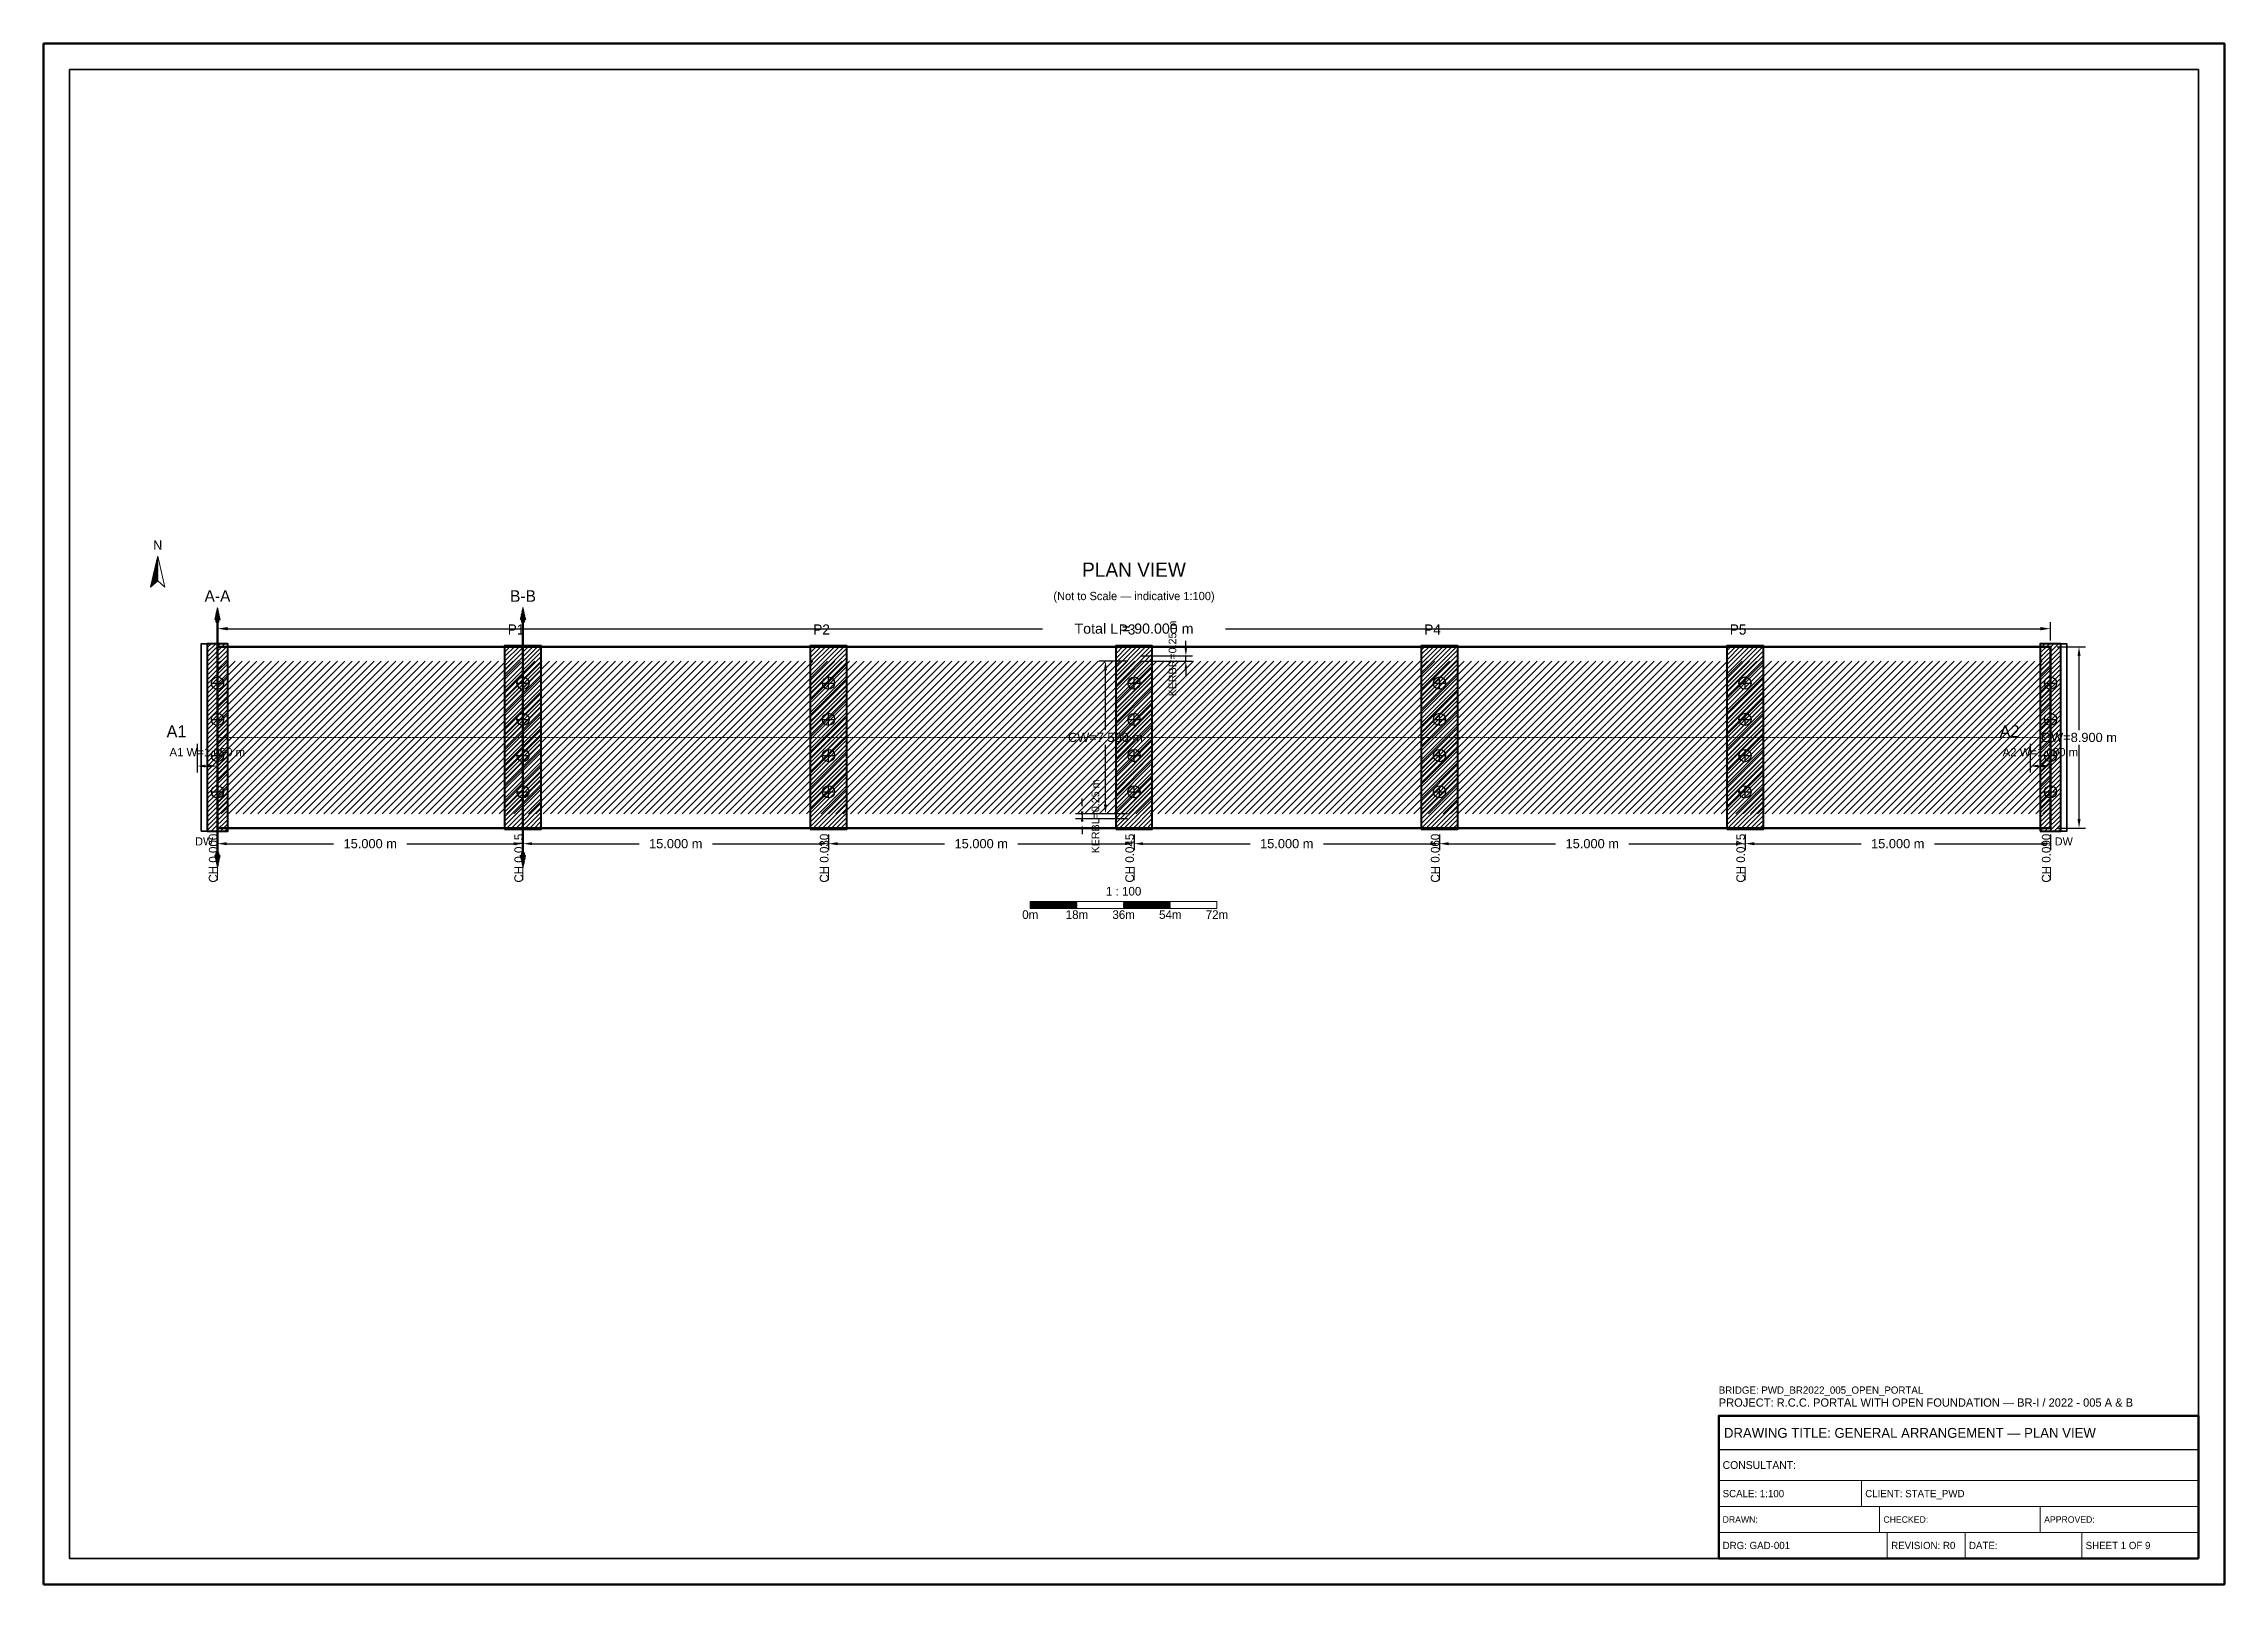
# Model space of a CAD drawing. Header units: metres. Extents: x 0 to 841, y 0 to 594.
import ezdxf
from ezdxf.enums import TextEntityAlignment as Align

# ---------------------------------------------------------------- set-up
doc = ezdxf.new("R2010")
doc.units = ezdxf.units.M
doc.linetypes.add('CENTER', pattern=[1.5, 0.75, -0.25, 0.25, -0.25])
doc.linetypes.add('DASHED', pattern=[0.5, 0.375, -0.125])
for name, color, linetype, lineweight in [('BORDER-INNER', 7, 'Continuous', 35), ('BORDER-OUTER', 7, 'Continuous', 70), ('CIVIL-CHAINAGE', 7, 'Continuous', 18), ('DIM-CHAINAGE', 3, 'Continuous', 18), ('DIM-LINEAR', 3, 'Continuous', 18), ('STRUC-CENTRE', 6, 'CENTER', 18), ('STRUC-HATCHING', 8, 'Continuous', 18), ('STRUC-OUTLINE', 1, 'Continuous', 50), ('STRUC-SECTION', 2, 'Continuous', 35), ('SUB-ABUT', 3, 'Continuous', 35), ('SUB-BEARING', 5, 'Continuous', 25), ('SUB-DIRT-WALL', 3, 'Continuous', 35), ('SUB-PIER', 2, 'Continuous', 35), ('SUPER-DECK', 2, 'Continuous', 50), ('SYM-NORTHARROW', 7, 'Continuous', 18), ('SYM-SCALE', 7, 'Continuous', 13), ('TEXT-GENERAL', 7, 'Continuous', 18), ('TEXT-HEADER', 7, 'Continuous', 25), ('TEXT-SPEC', 7, 'Continuous', 13), ('TEXT-TITLE', 7, 'Continuous', 25), ('TITLEBLK-BOX', 7, 'Continuous', 50), ('TITLEBLK-TEXT', 7, 'Continuous', 18)]:
    doc.layers.add(name, color=color, linetype=linetype, lineweight=lineweight)
doc.styles.add('BRIDGE_STD', font='Arial.ttf')
doc.dimstyles.new('pmb100', dxfattribs={"dimtxt": 2.5, "dimasz": 0.9375, "dimexe": 2.5, "dimexo": 2.5, "dimtad": 0, "dimtih": 1, "dimdec": 0, "dimtxsty": 'BRIDGE_STD', "dimcen": 2.5, "dimazin": 3, "dimtfac": 1, "dimtmove": 0, "dimatfit": 3})

msp = doc.modelspace()

# ---------------------------------------------------------------- hatches: boundary and pattern name
at = {"layer": 'STRUC-HATCHING'}
h = msp.add_hatch(dxfattribs=at)
h.set_pattern_fill('ANSI31', scale=0.628357)
h.paths.add_polyline_path([(67.05, 297.05), (773.95, 297.05), (773.95, 355.95), (67.05, 355.95)])
at = {"layer": 'STRUC-SECTION'}
h = msp.add_hatch(dxfattribs=at)
h.set_pattern_fill('SOLID')
h.paths.add_polyline_path([(66, 371.9), (68.1, 371.9), (67.05, 376.7)])
h = msp.add_hatch(dxfattribs=at)
h.set_pattern_fill('SOLID')
h.paths.add_polyline_path([(183.82, 371.9), (185.92, 371.9), (184.87, 376.7)])
h = msp.add_hatch(dxfattribs=at)
h.set_pattern_fill('SOLID')
h.paths.add_polyline_path([(66, 281.1), (68.1, 281.1), (67.05, 276.3)])
h = msp.add_hatch(dxfattribs=at)
h.set_pattern_fill('SOLID')
h.paths.add_polyline_path([(183.82, 281.1), (185.92, 281.1), (184.87, 276.3)])
at = {"layer": 'SUB-ABUT'}
h = msp.add_hatch(dxfattribs=at)
h.set_pattern_fill('ANSI31', scale=0.392723)
h.paths.add_polyline_path([(63.12, 290.37), (70.98, 290.37), (70.98, 362.63), (63.12, 362.63)])
h = msp.add_hatch(dxfattribs=at)
h.set_pattern_fill('ANSI31', scale=0.392723)
h.paths.add_polyline_path([(770.02, 290.37), (777.88, 290.37), (777.88, 362.63), (770.02, 362.63)])
at = {"layer": 'SUB-PIER'}
h = msp.add_hatch(dxfattribs=at)
h.set_pattern_fill('ANSI31', scale=0.392723)
h.paths.add_polyline_path([(177.8, 291.15), (191.94, 291.15), (191.94, 361.85), (177.8, 361.85)])
h = msp.add_hatch(dxfattribs=at)
h.set_pattern_fill('ANSI31', scale=0.392723)
h.paths.add_polyline_path([(295.61, 291.15), (309.75, 291.15), (309.75, 361.85), (295.61, 361.85)])
h = msp.add_hatch(dxfattribs=at)
h.set_pattern_fill('ANSI31', scale=0.392723)
h.paths.add_polyline_path([(413.43, 291.15), (427.57, 291.15), (427.57, 361.85), (413.43, 361.85)])
h = msp.add_hatch(dxfattribs=at)
h.set_pattern_fill('ANSI31', scale=0.392723)
h.paths.add_polyline_path([(531.25, 291.15), (545.39, 291.15), (545.39, 361.85), (531.25, 361.85)])
h = msp.add_hatch(dxfattribs=at)
h.set_pattern_fill('ANSI31', scale=0.392723)
h.paths.add_polyline_path([(649.06, 291.15), (663.2, 291.15), (663.2, 361.85), (649.06, 361.85)])
at = {"layer": 'SYM-NORTHARROW'}
h = msp.add_hatch(dxfattribs=at)
h.set_pattern_fill('SOLID')
h.paths.add_polyline_path([(44, 396.45), (41.2, 384.45), (44, 386.85)])
at = {"layer": 'SYM-SCALE'}
h = msp.add_hatch(dxfattribs=at)
h.set_pattern_fill('SOLID')
h.paths.add_polyline_path([(380.5, 260.55), (398.5, 260.55), (398.5, 263.22), (380.5, 263.22)])
h = msp.add_hatch(dxfattribs=at)
h.set_pattern_fill('SOLID')
h.paths.add_polyline_path([(416.5, 260.55), (434.5, 260.55), (434.5, 263.22), (416.5, 263.22)])

# ---------------------------------------------------------------- linework, layer by layer
at = {"layer": 'BORDER-INNER'}
msp.add_lwpolyline([(10, 10), (831, 10), (831, 584), (10, 584), (10, 10)], dxfattribs=at)
at = {"layer": 'BORDER-OUTER'}
msp.add_lwpolyline([(0, 0), (841, 0), (841, 594), (0, 594), (0, 0)], dxfattribs=at)
at = {"layer": 'CIVIL-CHAINAGE'}
for p, q in [((67.05, 276.55), (67.05, 271.54)), ((184.87, 276.55), (184.87, 271.54)), ((302.68, 276.55), (302.68, 271.54)), ((420.5, 276.55), (420.5, 271.54)), ((538.32, 276.55), (538.32, 271.54)), ((656.13, 276.55), (656.13, 271.54)), ((773.95, 276.55), (773.95, 271.54))]:
    msp.add_line(p, q, dxfattribs=at)
at = {"layer": 'STRUC-CENTRE'}
msp.add_line((67.05, 326.5), (773.95, 326.5), dxfattribs=at)
at = {"layer": 'STRUC-OUTLINE', "lineweight": 50}
msp.add_lwpolyline([(67.05, 291.55), (67.05, 361.45), (773.95, 361.45), (773.95, 291.55), (67.05, 291.55)], dxfattribs=at)
at = {"layer": 'STRUC-SECTION', "color": 1, "linetype": 'DASHED', "lineweight": 50}
for p, q in [((67.05, 371.45), (67.05, 281.55)), ((184.87, 371.45), (184.87, 281.55))]:
    msp.add_line(p, q, dxfattribs=at)
at = {"layer": 'STRUC-SECTION', "color": 1}
for points in [[(66.6, 371), (67.5, 371), (67.5, 371.9), (66.6, 371.9), (66.6, 371)], [(184.42, 371), (185.32, 371), (185.32, 371.9), (184.42, 371.9), (184.42, 371)], [(66.6, 281.1), (67.5, 281.1), (67.5, 282), (66.6, 282), (66.6, 281.1)], [(184.42, 281.1), (185.32, 281.1), (185.32, 282), (184.42, 282), (184.42, 281.1)]]:
    msp.add_lwpolyline(points, dxfattribs=at)
at = {"layer": 'SUB-ABUT', "lineweight": 40}
for points in [[(63.12, 290.37), (70.98, 290.37), (70.98, 362.63), (63.12, 362.63), (63.12, 290.37)], [(770.02, 290.37), (777.88, 290.37), (777.88, 362.63), (770.02, 362.63), (770.02, 290.37)]]:
    msp.add_lwpolyline(points, dxfattribs=at)
at = {"layer": 'SUB-BEARING'}
for p, q in [((64.69, 347.47), (69.41, 347.47)), ((67.05, 345.12), (67.05, 349.83)), ((182.51, 347.47), (187.22, 347.47)), ((184.87, 345.12), (184.87, 349.83)), ((300.33, 347.47), (305.04, 347.47)), ((302.68, 345.12), (302.68, 349.83)), ((418.14, 347.47), (422.86, 347.47)), ((420.5, 345.12), (420.5, 349.83)), ((535.96, 347.47), (540.67, 347.47)), ((538.32, 345.12), (538.32, 349.83)), ((653.78, 347.47), (658.49, 347.47)), ((656.13, 345.12), (656.13, 349.83)), ((771.59, 347.47), (776.31, 347.47)), ((773.95, 345.12), (773.95, 349.83)), ((64.69, 333.49), (69.41, 333.49)), ((67.05, 331.13), (67.05, 335.85)), ((182.51, 333.49), (187.22, 333.49)), ((184.87, 331.13), (184.87, 335.85)), ((300.33, 333.49), (305.04, 333.49)), ((302.68, 331.13), (302.68, 335.85)), ((418.14, 333.49), (422.86, 333.49)), ((420.5, 331.13), (420.5, 335.85)), ((535.96, 333.49), (540.67, 333.49)), ((538.32, 331.13), (538.32, 335.85)), ((653.78, 333.49), (658.49, 333.49)), ((656.13, 331.13), (656.13, 335.85)), ((771.59, 333.49), (776.31, 333.49)), ((773.95, 331.13), (773.95, 335.85)), ((67.05, 317.15), (67.05, 321.87)), ((184.87, 317.15), (184.87, 321.87)), ((302.68, 317.15), (302.68, 321.87)), ((420.5, 317.15), (420.5, 321.87)), ((538.32, 317.15), (538.32, 321.87)), ((656.13, 317.15), (656.13, 321.87)), ((773.95, 317.15), (773.95, 321.87)), ((64.69, 319.51), (69.41, 319.51)), ((182.51, 319.51), (187.22, 319.51)), ((300.33, 319.51), (305.04, 319.51)), ((418.14, 319.51), (422.86, 319.51)), ((535.96, 319.51), (540.67, 319.51)), ((653.78, 319.51), (658.49, 319.51)), ((771.59, 319.51), (776.31, 319.51)), ((64.69, 305.53), (69.41, 305.53)), ((67.05, 303.17), (67.05, 307.88)), ((182.51, 305.53), (187.22, 305.53)), ((184.87, 303.17), (184.87, 307.88)), ((300.33, 305.53), (305.04, 305.53)), ((302.68, 303.17), (302.68, 307.88)), ((418.14, 305.53), (422.86, 305.53)), ((420.5, 303.17), (420.5, 307.88)), ((535.96, 305.53), (540.67, 305.53)), ((538.32, 303.17), (538.32, 307.88)), ((653.78, 305.53), (658.49, 305.53)), ((656.13, 303.17), (656.13, 307.88)), ((771.59, 305.53), (776.31, 305.53)), ((773.95, 303.17), (773.95, 307.88))]:
    msp.add_line(p, q, dxfattribs=at)
for centre in [(67.05, 347.47), (184.87, 347.47), (302.68, 347.47), (420.5, 347.47), (538.32, 347.47), (656.13, 347.47), (773.95, 347.47), (67.05, 333.49), (184.87, 333.49), (302.68, 333.49), (420.5, 333.49), (538.32, 333.49), (656.13, 333.49), (773.95, 333.49), (67.05, 319.51), (184.87, 319.51), (302.68, 319.51), (420.5, 319.51), (538.32, 319.51), (656.13, 319.51), (773.95, 319.51), (67.05, 305.53), (184.87, 305.53), (302.68, 305.53), (420.5, 305.53), (538.32, 305.53), (656.13, 305.53), (773.95, 305.53)]:
    msp.add_circle(centre, 2.36, dxfattribs=at)
at = {"layer": 'SUB-DIRT-WALL', "lineweight": 35}
for points in [[(60.77, 290.37), (63.12, 290.37), (63.12, 362.63), (60.77, 362.63), (60.77, 290.37)], [(777.88, 290.37), (780.23, 290.37), (780.23, 362.63), (777.88, 362.63), (777.88, 290.37)]]:
    msp.add_lwpolyline(points, dxfattribs=at)
at = {"layer": 'SUB-PIER', "lineweight": 40}
for points in [[(177.8, 291.15), (191.94, 291.15), (191.94, 361.85), (177.8, 361.85), (177.8, 291.15)], [(295.61, 291.15), (309.75, 291.15), (309.75, 361.85), (295.61, 361.85), (295.61, 291.15)], [(413.43, 291.15), (427.57, 291.15), (427.57, 361.85), (413.43, 361.85), (413.43, 291.15)], [(531.25, 291.15), (545.39, 291.15), (545.39, 361.85), (531.25, 361.85), (531.25, 291.15)], [(649.06, 291.15), (663.2, 291.15), (663.2, 361.85), (649.06, 361.85), (649.06, 291.15)]]:
    msp.add_lwpolyline(points, dxfattribs=at)
at = {"layer": 'SUPER-DECK', "lineweight": 30}
msp.add_lwpolyline([(67.05, 291.55), (67.05, 361.45), (773.95, 361.45), (773.95, 291.55), (67.05, 291.55)], dxfattribs=at)
at = {"layer": 'SYM-NORTHARROW'}
msp.add_lwpolyline([(44, 396.45), (41.2, 384.45), (44, 386.85), (46.8, 384.45), (44, 396.45)], dxfattribs=at)
at = {"layer": 'SYM-SCALE'}
msp.add_lwpolyline([(380.5, 260.55), (452.5, 260.55), (452.5, 263.22), (380.5, 263.22), (380.5, 260.55)], dxfattribs=at)
at = {"layer": 'TITLEBLK-BOX', "lineweight": 50}
msp.add_lwpolyline([(646, 10), (831, 10), (831, 65), (646, 65), (646, 10)], dxfattribs=at)
at = {"layer": 'TITLEBLK-BOX', "lineweight": 30}
msp.add_lwpolyline([(646, 52), (831, 52), (831, 65), (646, 65), (646, 52)], dxfattribs=at)
at = {"layer": 'TITLEBLK-BOX', "lineweight": 18}
for points in [[(646, 40), (831, 40), (831, 52), (646, 52), (646, 40)], [(646, 30), (701, 30), (701, 40), (646, 40), (646, 30)], [(701, 30), (831, 30), (831, 40), (701, 40), (701, 30)], [(646, 20), (708, 20), (708, 30), (646, 30), (646, 20)], [(708, 20), (770, 20), (770, 30), (708, 30), (708, 20)], [(770, 20), (831, 20), (831, 30), (770, 30), (770, 20)], [(646, 10), (711, 10), (711, 20), (646, 20), (646, 10)], [(711, 10), (741, 10), (741, 20), (711, 20), (711, 10)], [(741, 10), (786, 10), (786, 20), (741, 20), (741, 10)], [(786, 10), (831, 10), (831, 20), (786, 20), (786, 10)]]:
    msp.add_lwpolyline(points, dxfattribs=at)

# ---------------------------------------------------------------- texts
at = {"layer": 'DIM-CHAINAGE'}
for s, p in [('CH 0.000', (67.05, 270.54)), ('CH 0.015', (184.87, 270.54)), ('CH 0.030', (302.68, 270.54)), ('CH 0.045', (420.5, 270.54)), ('CH 0.060', (538.32, 270.54)), ('CH 0.075', (656.13, 270.54)), ('CH 0.090', (773.95, 270.54))]:
    msp.add_text(s, height=3.338, rotation=90, dxfattribs=at).set_placement(p)
at = {"layer": 'SYM-NORTHARROW'}
msp.add_text('N', height=3.6, dxfattribs=at).set_placement((44, 398.85), align=Align.CENTER)
at = {"layer": 'TEXT-GENERAL'}
for s, height, p in [('P1', 3.927, (178.98, 366.17)), ('P2', 3.927, (296.79, 366.17)), ('P3', 3.927, (414.61, 366.17)), ('P4', 3.927, (532.43, 366.17)), ('P5', 3.927, (650.24, 366.17)), ('A1', 4.713, (47.41, 326.5)), ('A2', 4.713, (754.31, 326.5))]:
    msp.add_text(s, height=height, dxfattribs=at).set_placement(p)
for s, p in [('1 : 100', (416.5, 265.55)), ('0m', (380.5, 256.54)), ('18m', (398.5, 256.54)), ('36m', (416.5, 256.54)), ('54m', (434.5, 256.54)), ('72m', (452.5, 256.54))]:
    msp.add_text(s, height=3.338, dxfattribs=at).set_placement(p, align=Align.CENTER)
at = {"layer": 'TEXT-HEADER'}
msp.add_text('PLAN VIEW', height=5.498, dxfattribs=at).set_placement((420.5, 388.45), align=Align.CENTER)
at = {"layer": 'TEXT-HEADER', "color": 1}
for s, p in [('A-A', (67.05, 378.8)), ('B-B', (184.87, 378.8))]:
    msp.add_text(s, height=4.477, dxfattribs=at).set_placement(p, align=Align.CENTER)
at = {"layer": 'TEXT-SPEC', "color": 8}
msp.add_text('(Not to Scale — indicative 1:100)', height=3.1811, dxfattribs=at).set_placement((420.5, 379.45), align=Align.CENTER)
at = {"layer": 'TEXT-SPEC'}
for p in [(61.94, 284.87), (779.06, 284.87)]:
    msp.add_text('DW', height=3.142, dxfattribs=at).set_placement(p, align=Align.CENTER)
at = {"layer": 'TEXT-TITLE'}
for s, height, p in [('PROJECT: R.C.C. PORTAL WITH OPEN FOUNDATION — BR-I / 2022 - 005 A & B', 3.2, (646, 68.5)), ('DRAWING TITLE: GENERAL ARRANGEMENT — PLAN VIEW', 3.8, (648, 56.5))]:
    msp.add_text(s, height=height, dxfattribs=at).set_placement(p)
at = {"layer": 'TITLEBLK-TEXT'}
for s, height, p in [('BRIDGE: PWD_BR2022_005_OPEN_PORTAL', 2.8, (646, 73.5)), ('CONSULTANT: ', 3, (647.5, 44.5)), ('SCALE: 1:100', 2.8, (647.5, 33.6)), ('CLIENT: STATE_PWD', 2.8, (702.5, 33.6)), ('DRAWN: ', 2.5, (647.5, 23.75)), ('CHECKED: ', 2.5, (709.5, 23.75)), ('APPROVED: ', 2.5, (771.5, 23.75)), ('DRG: GAD-001', 2.8, (647.5, 13.6)), ('REVISION: R0', 2.8, (712.5, 13.6)), ('DATE: ', 2.8, (742.5, 13.6)), ('SHEET 1 OF 9', 2.8, (787.5, 13.6))]:
    msp.add_text(s, height=height, dxfattribs=at).set_placement(p)

# ---------------------------------------------------------------- dimensions: what is measured, and where the dimension line sits
at = {"layer": 'DIM-LINEAR'}
for base, p1, p2, text, override in [((67.05, 368.45), (67.05, 361.45), (773.95, 361.45), 'Total L = 90.000 m', {"dimtxt": 3.927228, "dimasz": 3.927228, "dimgap": 1.570891, "dimclrt": 3}), ((59.19, 315.5), (59.19, 326.5), (67.05, 326.5), 'A1 W=1.000 m', {"dimtxt": 3.141783, "dimasz": 3.141783, "dimgap": 1.256713, "dimclrt": 3}), ((766.1, 315.5), (766.1, 326.5), (773.95, 326.5), 'A2 W=1.000 m', {"dimtxt": 3.141783, "dimasz": 3.141783, "dimgap": 1.256713, "dimclrt": 3}), ((67.05, 285.55), (67.05, 291.55), (184.87, 291.55), '15.000 m', {"dimtxt": 3.534505, "dimasz": 3.534505, "dimgap": 1.413802, "dimclrt": 3}), ((184.87, 285.55), (184.87, 291.55), (302.68, 291.55), '15.000 m', {"dimtxt": 3.534505, "dimasz": 3.534505, "dimgap": 1.413802, "dimclrt": 3}), ((302.68, 285.55), (302.68, 291.55), (420.5, 291.55), '15.000 m', {"dimtxt": 3.534505, "dimasz": 3.534505, "dimgap": 1.413802, "dimclrt": 3}), ((420.5, 285.55), (420.5, 291.55), (538.32, 291.55), '15.000 m', {"dimtxt": 3.534505, "dimasz": 3.534505, "dimgap": 1.413802, "dimclrt": 3}), ((538.32, 285.55), (538.32, 291.55), (656.13, 291.55), '15.000 m', {"dimtxt": 3.534505, "dimasz": 3.534505, "dimgap": 1.413802, "dimclrt": 3}), ((656.13, 285.55), (656.13, 291.55), (773.95, 291.55), '15.000 m', {"dimtxt": 3.534505, "dimasz": 3.534505, "dimgap": 1.413802, "dimclrt": 3})]:
    msp.add_linear_dim(base=base, p1=p1, p2=p2, text=text, dimstyle='pmb100', override=override, dxfattribs=at).render()
for base, p1, p2, text, override in [((440.5, 355.95), (420.5, 355.95), (420.5, 357.92), 'KERBR=0.25 m', {"dimtxt": 2.945421, "dimasz": 2.945421, "dimgap": 1.178168, "dimclrt": 3}), ((409.5, 297.05), (420.5, 297.05), (420.5, 355.95), 'CW=7.500 m', {"dimtxt": 3.534505, "dimasz": 3.534505, "dimgap": 1.413802, "dimclrt": 3}), ((784.95, 291.55), (773.95, 291.55), (773.95, 361.45), 'OW=8.900 m', {"dimtxt": 3.534505, "dimasz": 3.534505, "dimgap": 1.413802, "dimclrt": 3}), ((400.5, 297.05), (420.5, 297.05), (420.5, 295.08), 'KERBL=0.25 m', {"dimtxt": 2.945421, "dimasz": 2.945421, "dimgap": 1.178168, "dimclrt": 3})]:
    msp.add_linear_dim(base=base, p1=p1, p2=p2, angle=90, text=text, dimstyle='pmb100', override=override, dxfattribs=at).render()

doc.saveas('drawing.dxf')
